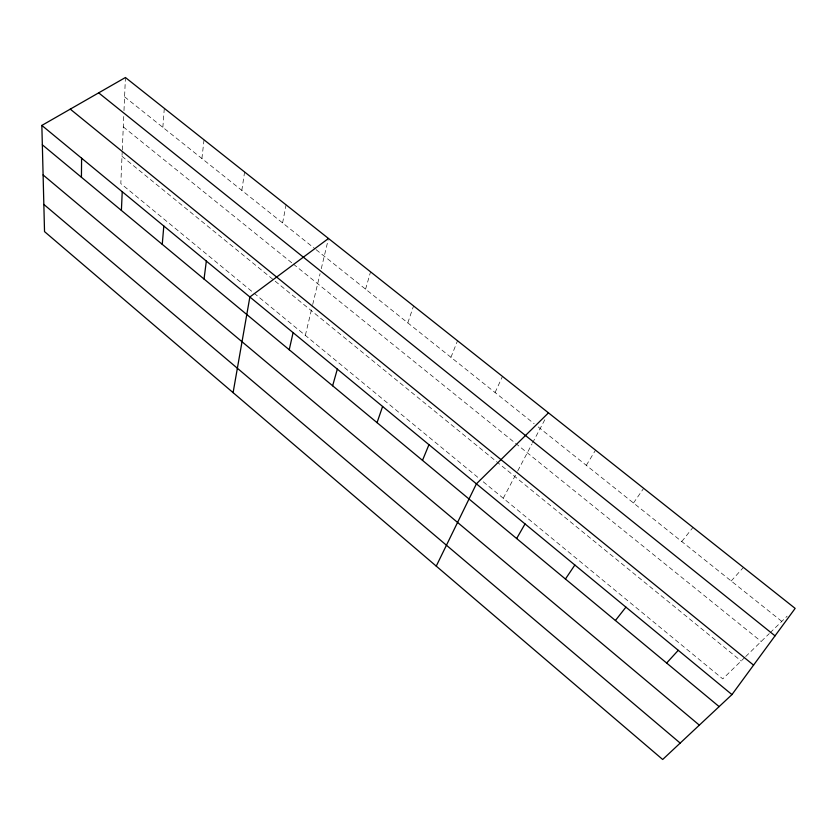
<?xml version="1.0" encoding="UTF-8"?>
<svg xmlns="http://www.w3.org/2000/svg" width="837" height="837" viewBox="0 0 837 837"><rect width="100%" height="100%" fill="white"/><g stroke="black" fill="none" stroke-linecap="round" stroke-linejoin="round"><path stroke-width="0.63" stroke-dasharray="4.18 3.14" d="M122.223 151.215L120.821 183.575L253.088 292.406M122.286 149.938L123.771 115.611M123.991 110.599L125.424 77.517M162.849 127.35L164.303 108.329M201.916 158.528L204.019 139.821M241.82 190.386L244.603 171.983M282.592 222.924L286.087 204.866M305.338 335.396L312.421 305.714M312.714 304.49L320.069 273.699M321.272 268.698L328.188 239.748M365.581 289.173L370.561 271.826M407.807 322.873L413.562 305.913M450.955 357.315L457.525 340.764M495.075 392.522L502.482 376.399M503.246 498.245L517.161 471.974M517.758 470.844L531.987 443.976M532.573 442.878L545.504 418.448M586.308 465.341L595.525 450.149M633.494 503.006L643.674 488.327M681.778 541.549L692.973 527.394M731.203 580.993L743.444 567.413M744.784 657.443L722.77 678.88L480.124 479.224M745.694 656.564L769.255 633.619M770.145 632.741L787.146 616.189M124.587 96.81L315.11 248.882M316.124 249.698L534.163 423.721M538.17 426.922L781.81 621.389M123.28 126.879L292.354 263.278M293.368 264.094L761.178 641.477M122.003 156.341L741.143 661M254.082 293.222L479.12 478.398"/><path stroke-width="1.26" d="M81.43 177.256L81.597 158.203M121.396 210.432L122.233 191.715M162.252 244.352L163.811 226.011M204.04 279.035L206.341 261.081M233.094 392.647L249.865 296.978L328.491 238.482M289.225 349.751L293.096 332.634M332.634 385.784L337.332 369.117M377.048 422.643L382.603 406.458M422.497 460.371L428.952 444.688M436.244 566.126L476.41 483.828L548.476 412.85M516.649 538.526L525.029 523.931M565.435 579.026L574.852 565.017M731.957 694.595L795.15 608.394L125.424 77.517L41.85 125.424L44.528 231.608L662.674 759.483L731.957 694.595L41.85 125.424M615.415 620.51L625.919 607.139M666.629 663.03L678.263 650.318M98.672 92.855L775.031 635.838M70.266 109.134L753.562 665.122M42.342 144.811L719.129 706.606M43.095 174.954L699.345 725.145M43.838 204.427L680.188 743.089"/></g></svg>
